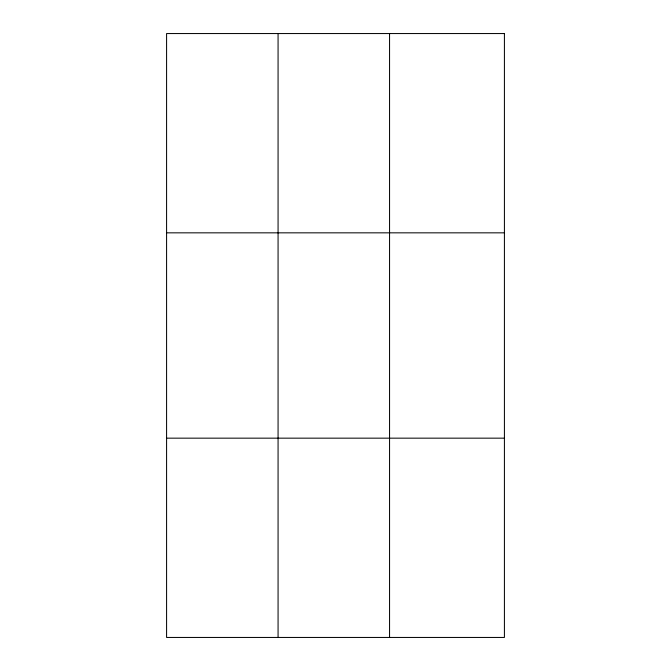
<?xml version="1.0" encoding="UTF-8"?>
<svg xmlns="http://www.w3.org/2000/svg" width="671" height="671" viewBox="0 0 671 671"><rect width="100%" height="100%" fill="white"/><g stroke="black" fill="none" stroke-linecap="round" stroke-linejoin="round"><path stroke-width="1.01" d="M278.071 33.55L278.071 637.45M389.557 33.55L389.557 637.45M166.584 232.837L504.416 232.837M166.584 438.163L504.416 438.163M504.416 33.55L504.416 637.45L166.584 637.45L166.584 33.55L504.416 33.55"/></g></svg>
